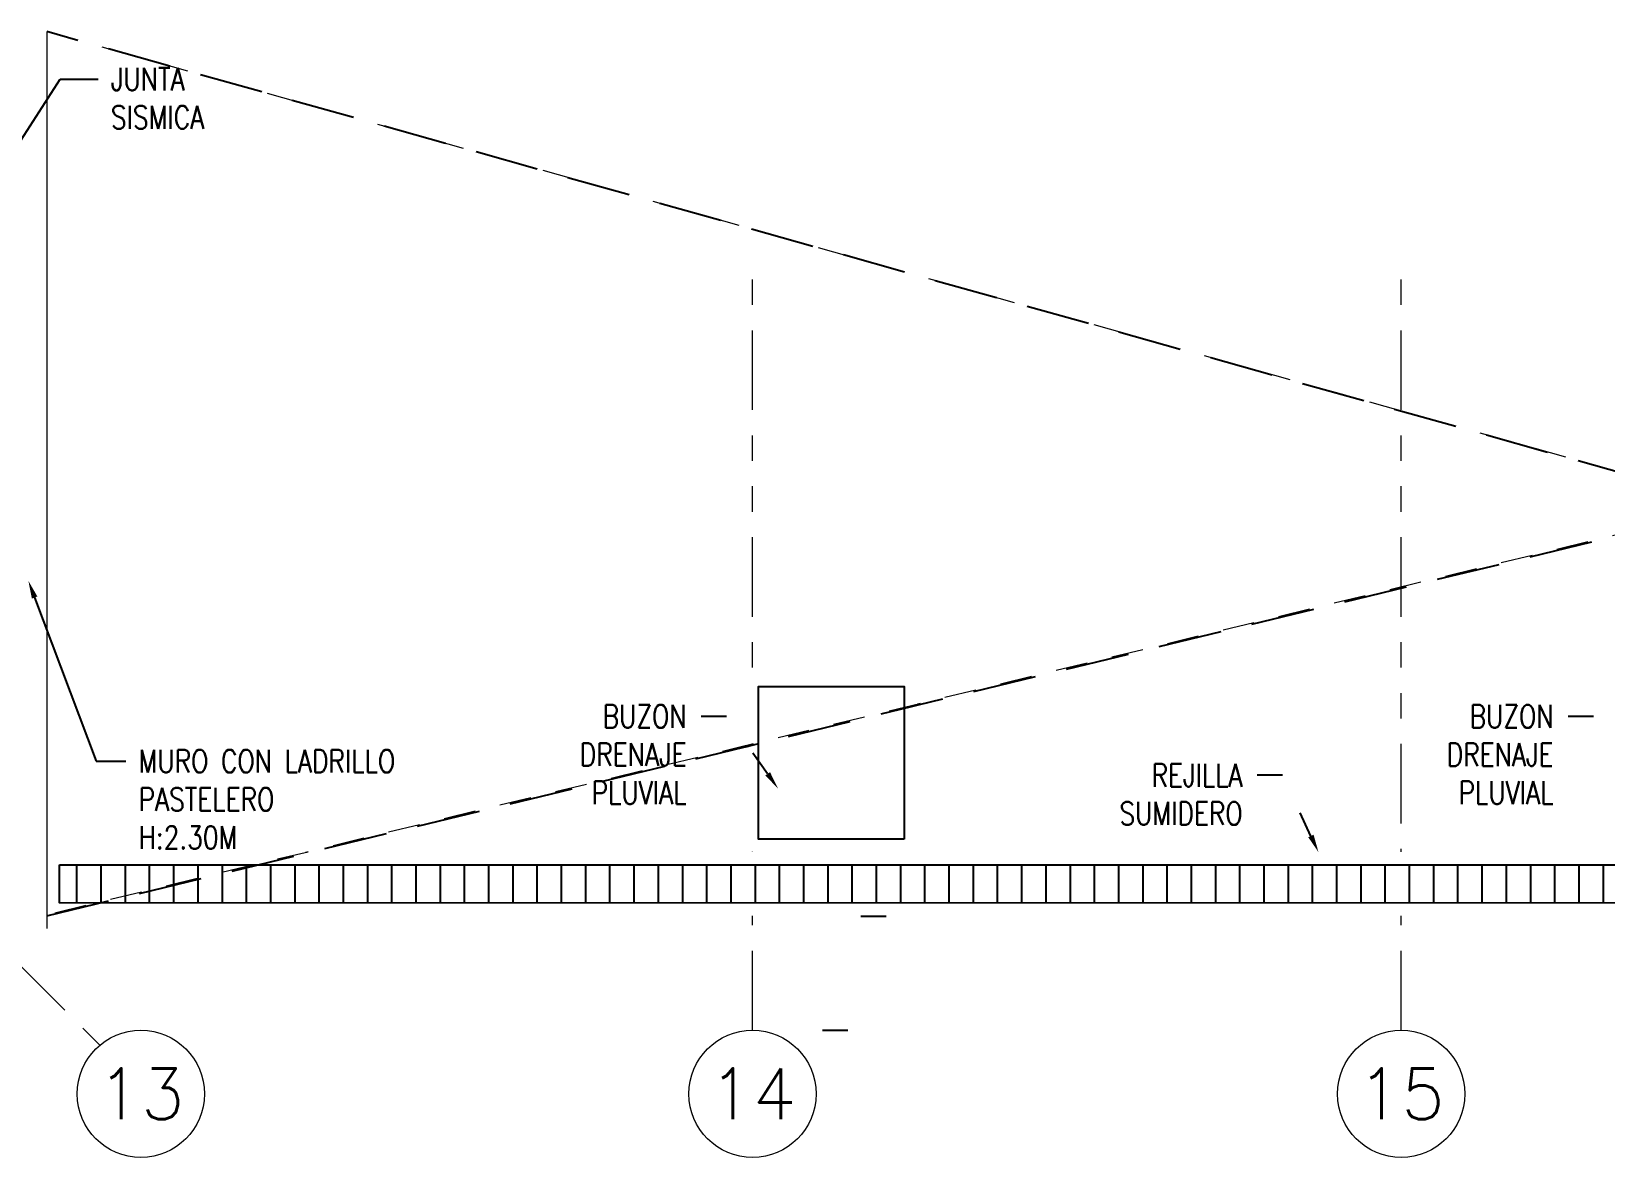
# Model space of a CAD drawing. Header units: millimetres. Extents: x -3 to 53, y -110 to 39.
# Drawn here: x 27.09 to 33.28, y 18.25 to 22.67 of the extents above; entities that cross this region are included whole.
import ezdxf
from ezdxf import colors
from ezdxf.entities.mleader import LeaderData, LeaderLine
from ezdxf.enums import TextEntityAlignment as Align
from ezdxf.math import Vec2, Vec3
from ezdxf.xclip import XClip

# ---------------------------------------------------------------- set-up
doc = ezdxf.new("R2010")
doc.units = ezdxf.units.MM
doc.header["$XCLIPFRAME"] = 2
doc.set_wipeout_variables(frame=1)
for name, pattern in [('ACAD_ISO07W100', [3, 0, -3]), ('CONTINUO', [0]), ('DOT', [6.35, 0, -6.35]), ('HIDDEN2', [0.1875, 0.125, -0.0625]), ('PHANTOM', [63.5, 31.75, -6.35, 6.35, -6.35, 6.35, -6.35]), ('PHANTOM2', [1.25, 0.625, -0.125, 0.125, -0.125, 0.125, -0.125])]:
    doc.linetypes.add(name, pattern=pattern)
for name, color, linetype in [('A-EJES', 8, 'PHANTOM'), ('A-PROYECCIONES', 8, 'HIDDEN2'), ('A-TEXTO-INDICACIONES', 8, 'Continuous')]:
    doc.layers.add(name, color=color, linetype=linetype)
doc.layers.add('A-MURO ALTO', color=8, linetype='Continuous', lineweight=20)
doc.layers.add('A-MUROS', color=8, linetype='Continuous', lineweight=30)
doc.styles.add('ROMANS', font='ROMANS.shx', dxfattribs={"oblique": 10})
doc.styles.add('TXT_COTAS', font='romans.shx', dxfattribs={"width": 0.8})

# ---------------------------------------------------------------- blocks, each defined once
blk = doc.blocks.new('Ejes_Torre C 1var')
at = {"layer": 'A-EJES', "color": 8, "linetype": 'PHANTOM2', "lineweight": 0, "ltscale": 0.5}
blk.add_line((27, -3.15), (27.3591, -3.509), dxfattribs=at)
for points in [[(29.925, -3.45), (29.925, -0.5)], [(32.475, -3.45), (32.475, -0.5)]]:
    blk.add_lwpolyline(points, dxfattribs=at)
at = {"layer": 'A-EJES', "color": 8, "linetype": 'Continuous', "lineweight": 0}
for centre in [(27.5204, -3.7), (29.925, -3.7), (32.475, -3.7)]:
    blk.add_circle(centre, 0.25, dxfattribs=at)
at = {"layer": 'A-EJES', "color": 8, "linetype": 'Continuous', "lineweight": 0, "style": 'ROMANS'}
for s, p in [('13', (27.5204, -3.7)), ('14', (29.925, -3.7)), ('15', (32.475, -3.7))]:
    blk.add_text(s, height=0.2, dxfattribs=at).set_placement(p, align=Align.MIDDLE_CENTER)
blk = doc.blocks.new('b4')
at = {"color": 8}
blk.add_wipeout([(0.6732, -0.7), (0, -0.7), (0, 0), (0.6732, 0)], dxfattribs=at)
blk.add_lwpolyline([(0.6232, -0.65), (0.05, -0.65), (0.05, -0.05), (0.6232, -0.05)], close=True, dxfattribs=at)
blk = doc.blocks.new('FONDO_')
at = {"layer": 'A-MURO ALTO', "color": 8}
blk.add_line((-15.8416, -31.7789), (-19.2785, -31.0096), dxfattribs=at)
at = {"layer": 'A-PROYECCIONES', "color": 8, "ltscale": 2}
for p, q in [((-19.2303, -31.0204), (-19.0113, -43.7763)), ((-21.9389, -43.121), (-15.8391, -31.7795))]:
    blk.add_line(p, q, dxfattribs=at)
blk = doc.blocks.new('TEXTO NOTAS P1')
at = {"layer": 'A-TEXTO-INDICACIONES'}
ml = blk.add_multileader_mtext('Standard', dxfattribs=at)
ml.set_content('\\pxsm1,t16;JUNTA \\PSISMICA', color=256, style='TXT_COTAS')
ml.set_leader_properties(color=7)
ml.build(insert=Vec2(0, 0))
ml.multileader.update_dxf_attribs({"dogleg_length": 0.05, "arrow_head_size": 0.07})
ctx = ml.context
ctx.base_point, ctx.char_height, ctx.arrow_head_size, ctx.landing_gap_size, ctx.plane_origin = Vec3(26.0028, -13.5625), 0.09, 0.07, 0.05, Vec3(25.775, -13.8083)
notes = []
notes.append((ctx, [(0, (1, 1, 0), (25.8528, -13.5625), (1, 0), 0.15, [(0, [(25.5782, -13.9878)], 0, [])])]))
ctx.mtext.insert, ctx.mtext.width, ctx.mtext.defined_height, ctx.mtext.flow_direction = Vec3(26.0528, -13.5175), 1.024058, 0.5146, 5
ml = blk.add_multileader_mtext('Standard', dxfattribs=at)
ml.set_content('\\pxsm1;MURO CON LADRILLO PASTELERO\\P\\pt16;H:2.30M', color=256, style='TXT_COTAS')
ml.set_leader_properties(color=7)
ml.build(insert=Vec2(0, 0))
ml.multileader.update_dxf_attribs({"dogleg_length": 0.05, "arrow_head_size": 0.07})
ctx = ml.context
ctx.base_point, ctx.char_height, ctx.arrow_head_size, ctx.landing_gap_size, ctx.plane_origin = Vec3(26.1113, -16.2425), 0.09, 0.07, 0.05, Vec3(24.4546, -15.8181)
notes.append((ctx, [(0, (1, 1, 0), (25.9941, -16.2425), (1, 0), 0.1172, [(0, [(25.7281, -15.534)], 0, [])])]))
ctx.mtext.insert, ctx.mtext.width, ctx.mtext.defined_height, ctx.mtext.flow_direction = Vec3(26.1613, -16.1975), 1.102183, 0.8046, 5
for ctx, leaders in notes:
    for number, flags, end, landing, length, lines in leaders:
        leader = LeaderData()
        leader.index, (leader.has_last_leader_line, leader.has_dogleg_vector, leader.attachment_direction) = number, flags
        leader.last_leader_point, leader.dogleg_vector, leader.dogleg_length = Vec3(end), Vec3(landing), length
        for number, points, colour, breaks in lines:
            line = LeaderLine()
            line.index, line.vertices, line.color, line.breaks = number, Vec3.list(points), colors.encode_raw_color(colour), breaks
            leader.lines.append(line)
        ctx.leaders.append(leader)
blk = doc.blocks.new('IISS P1')
at = {"color": 8, "linetype": 'CONTINUO'}
blk.add_blockref('b4', (28.5483, -15.8987, 0), dxfattribs=at)
at = {"layer": 'A-TEXTO-INDICACIONES', "color": 8}
ml = blk.add_multileader_mtext('Standard', dxfattribs=at)
ml.set_content('BUZON DRENAJE PLUVIAL', color=8, style='TXT_COTAS')
ml.set_leader_properties(color=7)
ml.build(insert=Vec2(0, 0))
ml.multileader.update_dxf_attribs({"dogleg_length": 0.05, "arrow_head_size": 0.07})
ctx = ml.context
ctx.base_point, ctx.char_height, ctx.arrow_head_size, ctx.landing_gap_size, ctx.plane_origin = Vec3(31.2284, -16.0666, 0), 0.09, 0.07, 0.05, Vec3(32.2333, -15.6019, 0)
ctx.text_align_type = 2
notes = []
notes.append((ctx, [(0, (1, 1, 0), (31.8811, -16.0666, 0), (-1, 0), 0.107, [(0, [(32.0835, -16.3495, 0)], 0, [])])]))
ctx.mtext.insert, ctx.mtext.width, ctx.mtext.defined_height, ctx.mtext.alignment, ctx.mtext.flow_direction = Vec3(31.7241, -16.0216, 0), 0.583248, 0.8046, 3, 5
for ctx, leaders in notes:
    for number, flags, end, landing, length, lines in leaders:
        leader = LeaderData()
        leader.index, (leader.has_last_leader_line, leader.has_dogleg_vector, leader.attachment_direction) = number, flags
        leader.last_leader_point, leader.dogleg_vector, leader.dogleg_length = Vec3(end), Vec3(landing), length
        for number, points, colour, breaks in lines:
            line = LeaderLine()
            line.index, line.vertices, line.color, line.breaks = number, Vec3.list(points), colors.encode_raw_color(colour), breaks
            leader.lines.append(line)
        ctx.leaders.append(leader)
ml = blk.add_multileader_mtext('Standard', dxfattribs=at)
ml.set_content('BUZON DRENAJE PLUVIAL', color=8, style='TXT_COTAS')
ml.set_leader_properties(color=7)
ml.build(insert=Vec2(0, 0))
ml.multileader.update_dxf_attribs({"dogleg_length": 0.05, "arrow_head_size": 0.07})
ctx = ml.context
ctx.base_point, ctx.char_height, ctx.arrow_head_size, ctx.landing_gap_size, ctx.plane_origin = Vec3(27.82, -16.0665, 0), 0.09, 0.07, 0.05, Vec3(28.8249, -15.6018, 0)
ctx.text_align_type = 2
notes = []
notes.append((ctx, [(0, (1, 1, 0), (28.4727, -16.0665, 0), (-1, 0), 0.107, [(0, [(28.6751, -16.3494, 0)], 0, [])])]))
ctx.mtext.insert, ctx.mtext.width, ctx.mtext.defined_height, ctx.mtext.alignment, ctx.mtext.flow_direction = Vec3(28.3158, -16.0215, 0), 0.583248, 0.8046, 3, 5
for ctx, leaders in notes:
    for number, flags, end, landing, length, lines in leaders:
        leader = LeaderData()
        leader.index, (leader.has_last_leader_line, leader.has_dogleg_vector, leader.attachment_direction) = number, flags
        leader.last_leader_point, leader.dogleg_vector, leader.dogleg_length = Vec3(end), Vec3(landing), length
        for number, points, colour, breaks in lines:
            line = LeaderLine()
            line.index, line.vertices, line.color, line.breaks = number, Vec3.list(points), colors.encode_raw_color(colour), breaks
            leader.lines.append(line)
        ctx.leaders.append(leader)
at = {"color": 8}
blk.add_wipeout([(25.8002, -16.5998), (35.764, -16.6001), (35.764, -16.8501), (25.8002, -16.8498)], dxfattribs=at).translate(0, 0, 0)
at = {"linetype": 'CONTINUO'}
h = blk.add_hatch(dxfattribs=at)
h.set_pattern_fill('ANSI31', color=8, scale=0.03, angle=45)
h.set_pattern_definition([(90, (25.65003, -36.04968), (-0.09525, 0), [])])
h.paths.add_polyline_path([(25.8502, -16.6498), (35.714, -16.6501), (35.714, -16.8001), (25.8502, -16.7998)])
at = {"color": 8, "linetype": 'CONTINUO', "elevation": 0}
blk.add_lwpolyline([(25.8502, -16.6498), (35.714, -16.6501), (35.714, -16.8001), (25.8502, -16.7998)], close=True, dxfattribs=at)
at = {"layer": 'A-TEXTO-INDICACIONES', "color": 8}
ml = blk.add_multileader_mtext('Standard', dxfattribs=at)
ml.set_content('REJILLA SUMIDERO', color=8, style='TXT_COTAS')
ml.set_leader_properties(color=7)
ml.build(insert=Vec2(0, 0))
ml.multileader.update_dxf_attribs({"dogleg_length": 0.05, "arrow_head_size": 0.07})
ctx = ml.context
ctx.base_point, ctx.char_height, ctx.arrow_head_size, ctx.landing_gap_size, ctx.plane_origin = Vec3(29.9341, -16.2979), 0.09, 0.07, 0.05, Vec3(30.9498, -15.9224)
ctx.text_align_type = 2
notes = []
notes.append((ctx, [(0, (1, 1, 0), (30.6588, -16.2979), (-1, 0), 0.107, [(0, [(30.7999, -16.6001)], 0, [])])]))
ctx.mtext.insert, ctx.mtext.width, ctx.mtext.defined_height, ctx.mtext.alignment, ctx.mtext.flow_direction = Vec3(30.5019, -16.2529), 0.583248, 0.8046, 3, 5
for ctx, leaders in notes:
    for number, flags, end, landing, length, lines in leaders:
        leader = LeaderData()
        leader.index, (leader.has_last_leader_line, leader.has_dogleg_vector, leader.attachment_direction) = number, flags
        leader.last_leader_point, leader.dogleg_vector, leader.dogleg_length = Vec3(end), Vec3(landing), length
        for number, points, colour, breaks in lines:
            line = LeaderLine()
            line.index, line.vertices, line.color, line.breaks = number, Vec3.list(points), colors.encode_raw_color(colour), breaks
            leader.lines.append(line)
        ctx.leaders.append(leader)
blk = doc.blocks.new('arq.')
at = {"layer": 'A-MUROS', "color": 8}
blk.add_blockref('Ejes_Torre C 1var', (101.2127, 24.0936), dxfattribs=at)
at = {"layer": 'A-TEXTO-INDICACIONES', "color": 8}
blk.add_blockref('TEXTO NOTAS P1', (102.5627, 37.9436), dxfattribs=at)
at = {"color": 8, "linetype": 'ACAD_ISO07W100', "ltscale": 5}
ref = blk.add_blockref('IISS P1', (102.5627, 37.9436), dxfattribs=at)
XClip(ref).set_block_clipping_path([(-1.1998675355, -16.8514768426), (48.5500013503, -11.0499602037)])
at = {"layer": 'A-PROYECCIONES', "color": 8, "lineweight": 0}
for p, q in [((128.3629, 24.5686, 0), (140.7632, 21.0976, 0)), ((140.7629, 24.0975, 0), (128.3632, 21.0964, 0))]:
    blk.add_line(p, q, dxfattribs=at)
at = {"color": 8, "linetype": 'DOT'}
ref = blk.add_blockref('FONDO_', (93.8909, 33.0827), dxfattribs=dict(at, rotation=102.6173891652518))
XClip(ref).set_block_clipping_path([(-13.2902250815, -2.4271841227), (-25.0859891039, -55.1232695242), (-5.7853781296, -59.4436180056), (6.0103858928, -6.7475326041)])

msp = doc.modelspace()

# ---------------------------------------------------------------- block references
at = {"color": 7}
msp.add_blockref('arq.', (-101.2125, -1.8936), dxfattribs=at)

doc.saveas('drawing.dxf')
